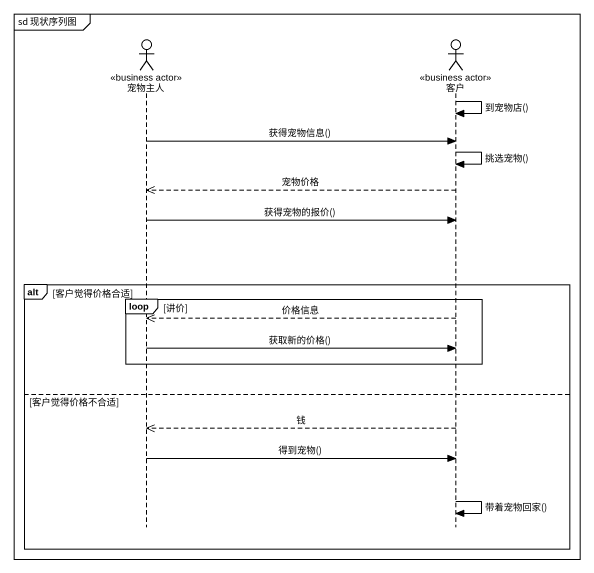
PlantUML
@startuml
mainframe sd 现状序列图
hide footbox
actor 宠物主人 <<business actor>>
actor 客户 <<business actor>>

客户 -> 客户 : 到宠物店()
宠物主人 -> 客户 : 获得宠物信息()
客户 -> 客户 : 挑选宠物()
客户 -->> 宠物主人 : 宠物价格
宠物主人 -> 客户 : 获得宠物的报价()
alt 客户觉得价格合适
  loop 讲价
    客户 -->> 宠物主人 : 价格信息
    宠物主人 -> 客户 : 获取新的价格()
  end
else 客户觉得价格不合适
  客户 -->> 宠物主人 : 钱
  宠物主人 -> 客户 : 得到宠物()
  客户 -> 客户 : 带着宠物回家()
end
@enduml
